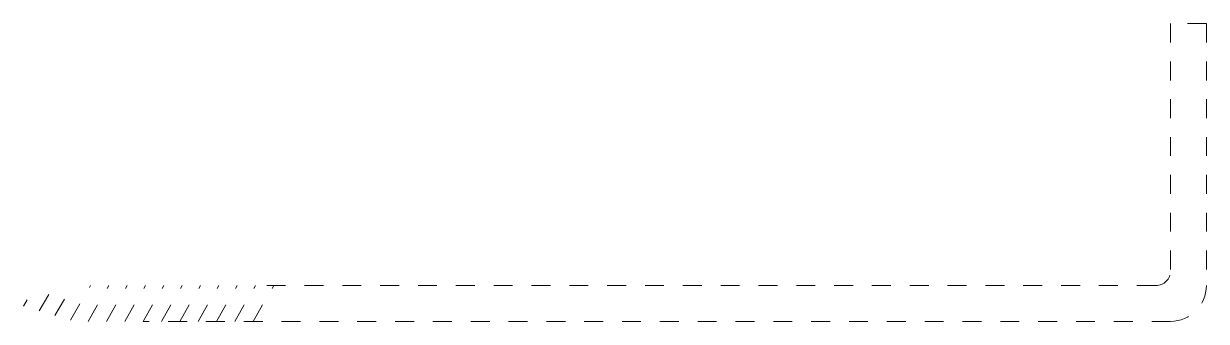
# Model space of a CAD drawing. Header units: metres. Extents: x -40 to 158, y -3 to 47.
import ezdxf

# ---------------------------------------------------------------- set-up
doc = ezdxf.new("R2010")
doc.units = ezdxf.units.M
doc.linetypes.add('Dash', pattern=[6.35, 3.175, -3.175])
doc.layers.add('A-DETL-GENF', color=92, linetype='Continuous', lineweight=18)
doc.layers.add('A-DETL-GENF-HDLN', color=1, linetype='Dash', lineweight=18)

# ---------------------------------------------------------------- blocks, each defined once
blk = doc.blocks.new('20  kz_anker - 50x200-1497560-00_0 Basismaterialen')
at = {"layer": 'A-DETL-GENF', "linetype": 'Dash'}
for p, q in [((152.27, 47), (152.27, 5.5)), ((158.27, 47), (152.27, 47)), ((158.27, 47), (158.27, 3)), ((149.77, 3), (0, 3)), ((152.27, -3), (-20.19, -3))]:
    blk.add_line(p, q, dxfattribs=at)
for centre, radius in [((149.77, 5.5), 2.5), ((152.27, 3), 6)]:
    blk.add_arc(centre, radius, 270, 0, dxfattribs=at)
at = {"layer": 'A-DETL-GENF-HDLN'}
for p, q in [((-35.01, -2.02), (-32.19, 2.86)), ((-32.39, -2.8), (-29.04, 3)), ((-29.42, -3), (-25.96, 3)), ((-26.35, -3), (-22.88, 3)), ((-23.27, -3), (-19.81, 3)), ((-20.19, -3), (-16.73, 3)), ((-17.12, -3), (-13.65, 3)), ((-14.04, -3), (-10.58, 3)), ((-10.96, -3), (-7.5, 3)), ((-7.89, -3), (-4.42, 3)), ((-4.81, -3), (-1.34, 3)), ((-1.73, -3), (1.73, 3)), ((-40.26, -0.44), (-39.64, 0.63)), ((-37.63, -1.23), (-35.92, 1.74))]:
    blk.add_line(p, q, dxfattribs=at)

msp = doc.modelspace()

# ---------------------------------------------------------------- block references
msp.add_blockref('20  kz_anker - 50x200-1497560-00_0 Basismaterialen', (0, 0))

doc.saveas('drawing.dxf')
